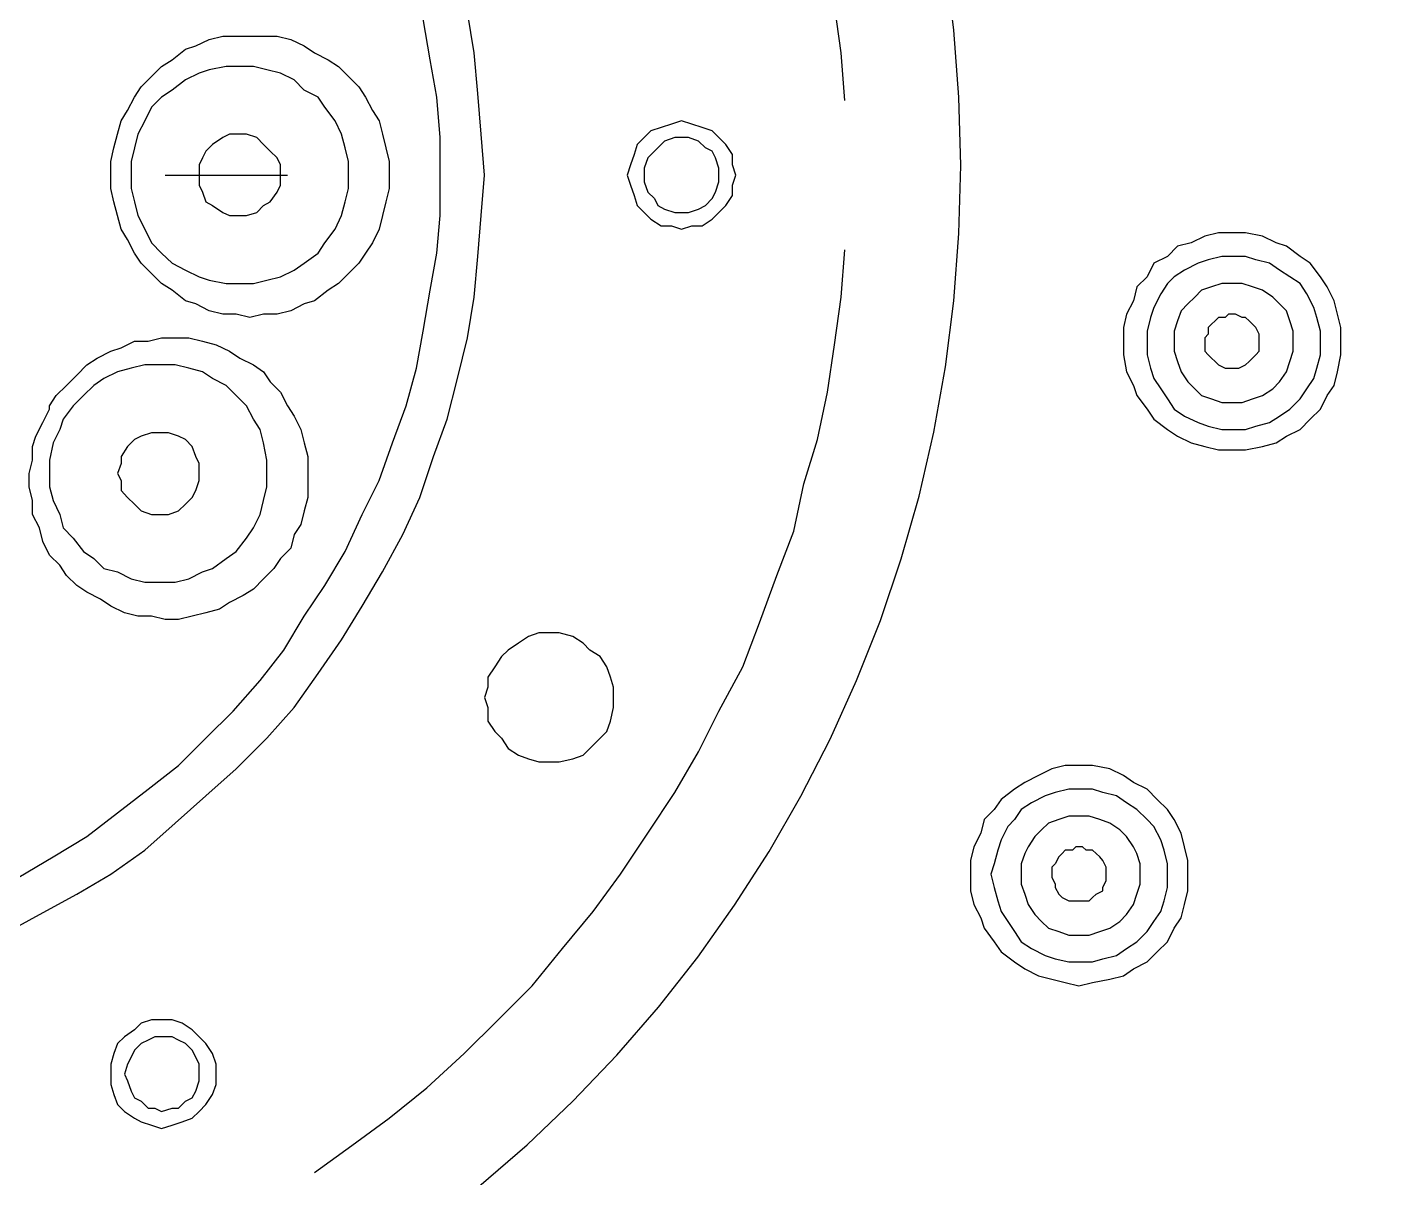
# Model space of a CAD drawing. Extents: x 468514 to 728049, y -74127 to 69080.
# Drawn here: x 555813.79 to 555835.39, y -68598.93 to -68580.81 of the extents above; entities that cross this region are included whole.
import ezdxf

# ---------------------------------------------------------------- set-up
doc = ezdxf.new("R2010")
doc.units = 0
doc.header["$LTSCALE"] = 500
doc.header["$MEASUREMENT"] = 0
doc.linetypes.add('HIDDEN2', pattern=[0.1875, 0.125, -0.0625])
for name, color, linetype in [('E 立面填充', 250, 'Continuous'), ('E 立面标注尺寸', 9, 'Continuous'), ('L-立面家具、洁具', 153, 'Continuous')]:
    doc.layers.add(name, color=color, linetype=linetype)
doc.styles.add('PDC DIM', font='PMingLiU-ExtB.ttf', dxfattribs={"width": 0.85})
doc.dimstyles.new('PDC-A2', dxfattribs={"dimscale": 0, "dimtxt": 2.5, "dimasz": 1, "dimexe": 1, "dimexo": 1, "dimgap": 0.7, "dimtad": 1, "dimdec": 0, "dimtxsty": 'PDC DIM', "dimblk": 'ARCHTICK', "dimcen": 1, "dimdle": 1, "dimclrd": 8, "dimclre": 8, "dimclrt": 9, "dimadec": 0, "dimazin": 0, "dimtfac": 1, "dimtdec": 0, "dimtix": 1, "dimtmove": 2, "dimatfit": 3, "dimldrblk": 'PDC A2 T R', "dimfxl": 10, "dimfxlon": 1, "dimarcsym": 0})

# ---------------------------------------------------------------- blocks, each defined once
blk = doc.blocks.new('A$C2F8A30B2')
at = {"linetype": 'HIDDEN2', "lineweight": -2, "ltscale": 20}
for p, q in [((66.719, 830.564), (66.824, 831.316)), ((72.498, 830.564), (72.605, 831.206)), ((73.193, 830.456), (73.303, 831.101)), ((75.385, 830.776), (75.175, 830.673)), ((75.6, 830.829), (75.385, 830.776)), ((75.815, 830.829), (75.6, 830.829)), ((76.03, 830.829), (75.815, 830.829)), ((76.245, 830.829), (76.03, 830.829)), ((76.46, 830.829), (76.245, 830.829)), ((76.675, 830.776), (76.46, 830.829)), ((76.885, 830.673), (76.675, 830.776)), ((66.664, 829.814), (66.719, 830.564)), ((72.443, 829.924), (72.498, 830.564)), ((75.013, 830.564), (74.8, 830.456)), ((75.175, 830.673), (75.013, 830.564)), ((77.047, 830.621), (76.885, 830.673)), ((77.258, 830.456), (77.047, 830.621)), ((73.088, 829.869), (73.193, 830.456)), ((74.636, 830.351), (74.478, 830.191)), ((74.8, 830.456), (74.636, 830.351)), ((75.762, 830.299), (75.977, 830.351)), ((75.977, 830.351), (76.19, 830.351)), ((76.19, 830.351), (76.405, 830.351)), ((76.405, 830.351), (76.675, 830.299)), ((77.422, 830.351), (77.258, 830.456)), ((77.582, 830.191), (77.422, 830.351)), ((74.478, 830.191), (74.315, 830.029)), ((75.175, 829.978), (75.333, 830.138)), ((75.333, 830.138), (75.548, 830.244)), ((75.548, 830.244), (75.762, 830.299)), ((76.675, 830.299), (76.832, 830.244)), ((76.832, 830.244), (77.047, 830.138)), ((77.047, 830.138), (77.258, 829.978)), ((77.742, 830.029), (77.582, 830.191)), ((72.391, 829.283), (72.443, 829.924)), ((74.315, 830.029), (74.21, 829.869)), ((74.958, 829.869), (75.175, 829.978)), ((77.258, 829.978), (77.422, 829.869)), ((77.847, 829.869), (77.742, 830.029)), ((73.033, 829.231), (73.088, 829.869)), ((74.21, 829.869), (74.101, 829.656)), ((74.69, 829.494), (74.85, 829.711)), ((74.85, 829.711), (74.958, 829.869)), ((77.422, 829.869), (77.582, 829.711)), ((77.582, 829.711), (77.687, 829.494)), ((77.957, 829.656), (77.847, 829.869)), ((69.073, 829.441), (69.233, 829.494)), ((69.233, 829.494), (69.391, 829.441)), ((73.998, 829.494), (73.941, 829.283)), ((74.101, 829.656), (73.998, 829.494)), ((74.587, 829.283), (74.69, 829.494)), ((77.687, 829.494), (77.797, 829.283)), ((78.06, 829.494), (77.957, 829.656)), ((78.117, 829.283), (78.06, 829.494)), ((68.538, 829.119), (68.644, 829.231)), ((68.644, 829.231), (68.751, 829.336)), ((68.751, 829.336), (68.911, 829.389)), ((68.911, 829.389), (69.073, 829.441)), ((68.966, 829.176), (69.126, 829.231)), ((69.126, 829.231), (69.233, 829.231)), ((69.233, 829.231), (69.341, 829.231)), ((69.341, 829.231), (69.501, 829.176)), ((69.391, 829.441), (69.556, 829.389)), ((69.556, 829.389), (69.716, 829.336)), ((69.716, 829.336), (69.821, 829.231)), ((69.821, 829.231), (69.931, 829.119)), ((72.338, 828.639), (72.391, 829.283)), ((73.033, 828.639), (73.033, 829.231)), ((73.941, 829.283), (73.888, 829.066)), ((74.53, 829.066), (74.587, 829.283)), ((75.815, 829.119), (75.923, 829.231)), ((75.923, 829.231), (76.083, 829.283)), ((76.083, 829.283), (76.19, 829.283)), ((76.19, 829.283), (76.35, 829.283)), ((76.35, 829.283), (76.46, 829.231)), ((76.46, 829.231), (76.618, 829.119)), ((77.797, 829.283), (77.847, 829.066)), ((78.172, 829.066), (78.117, 829.283)), ((68.429, 828.961), (68.538, 829.119)), ((68.698, 828.909), (68.751, 829.016)), ((68.751, 829.016), (68.858, 829.066)), ((68.858, 829.066), (68.966, 829.176)), ((69.501, 829.176), (69.606, 829.066)), ((69.606, 829.066), (69.661, 829.016)), ((69.661, 829.016), (69.766, 828.909)), ((69.931, 829.119), (69.981, 828.961)), ((73.888, 829.066), (73.838, 828.854)), ((74.478, 828.854), (74.53, 829.066)), ((75.6, 828.909), (75.71, 829.016)), ((75.71, 829.016), (75.815, 829.119)), ((76.618, 829.119), (76.725, 829.016)), ((76.725, 829.016), (76.78, 828.909)), ((77.847, 829.066), (77.902, 828.854)), ((78.222, 828.854), (78.172, 829.066)), ((68.376, 828.639), (68.429, 828.801)), ((68.429, 828.801), (68.429, 828.961)), ((68.644, 828.748), (68.698, 828.909)), ((69.766, 828.909), (69.821, 828.748)), ((69.981, 828.961), (70.036, 828.801)), ((70.036, 828.801), (70.091, 828.639)), ((73.838, 828.854), (73.838, 828.639)), ((74.478, 828.639), (74.478, 828.854)), ((75.548, 828.801), (75.6, 828.909)), ((75.548, 828.639), (75.548, 828.801)), ((76.78, 828.909), (76.832, 828.801)), ((76.832, 828.801), (76.832, 828.639)), ((77.902, 828.854), (77.902, 828.639)), ((78.222, 828.639), (78.222, 828.854)), ((68.429, 828.481), (68.376, 828.639)), ((68.376, 828.639), (68.376, 828.639)), ((68.644, 828.639), (68.644, 828.748)), ((68.644, 828.534), (68.644, 828.639)), ((68.644, 828.639), (68.644, 828.639)), ((69.821, 828.748), (69.821, 828.639)), ((69.821, 828.639), (69.821, 828.534)), ((70.091, 828.639), (70.036, 828.481)), ((72.391, 828.001), (72.338, 828.639)), ((72.338, 828.639), (72.338, 828.639)), ((73.033, 828.001), (73.033, 828.639)), ((73.033, 828.639), (73.033, 828.639)), ((73.838, 828.639), (73.838, 828.426)), ((74.478, 828.426), (74.478, 828.639)), ((74.478, 828.639), (74.478, 828.639)), ((77.367, 828.639), (75.44, 828.639)), ((75.548, 828.481), (75.548, 828.639)), ((75.548, 828.639), (75.548, 828.639)), ((76.832, 828.639), (76.832, 828.481)), ((77.902, 828.639), (77.902, 828.426)), ((78.222, 828.426), (78.222, 828.639)), ((68.429, 828.319), (68.429, 828.481)), ((68.698, 828.371), (68.644, 828.534)), ((68.751, 828.268), (68.698, 828.371)), ((69.766, 828.371), (69.661, 828.268)), ((69.821, 828.534), (69.766, 828.371)), ((70.036, 828.481), (69.981, 828.319)), ((73.838, 828.426), (73.888, 828.216)), ((74.53, 828.216), (74.478, 828.426)), ((75.6, 828.371), (75.548, 828.481)), ((75.71, 828.216), (75.6, 828.371)), ((76.78, 828.371), (76.725, 828.216)), ((76.832, 828.481), (76.78, 828.371)), ((77.902, 828.426), (77.847, 828.216)), ((78.172, 828.216), (78.222, 828.426)), ((68.538, 828.159), (68.429, 828.319)), ((68.644, 828.051), (68.538, 828.159)), ((68.858, 828.159), (68.751, 828.268)), ((68.966, 828.104), (68.858, 828.159)), ((69.606, 828.159), (69.501, 828.104)), ((69.661, 828.268), (69.606, 828.159)), ((69.931, 828.159), (69.821, 828.051)), ((69.981, 828.319), (69.931, 828.159)), ((73.888, 828.216), (73.941, 828.001)), ((74.587, 828.001), (74.53, 828.216)), ((75.815, 828.159), (75.71, 828.216)), ((75.923, 828.051), (75.815, 828.159)), ((76.618, 828.159), (76.46, 828.051)), ((76.725, 828.216), (76.618, 828.159)), ((77.847, 828.216), (77.797, 828.001)), ((78.117, 828.001), (78.172, 828.216)), ((68.751, 827.944), (68.644, 828.051)), ((68.911, 827.841), (68.751, 827.944)), ((69.126, 828.051), (68.966, 828.104)), ((69.233, 828.051), (69.126, 828.051)), ((69.341, 828.051), (69.233, 828.051)), ((69.501, 828.104), (69.341, 828.051)), ((69.716, 827.944), (69.556, 827.841)), ((69.821, 828.051), (69.716, 827.944)), ((72.443, 827.356), (72.391, 828.001)), ((73.088, 827.411), (73.033, 828.001)), ((73.941, 828.001), (73.998, 827.786)), ((74.69, 827.786), (74.587, 828.001)), ((76.083, 828.001), (75.923, 828.051)), ((76.19, 828.001), (76.083, 828.001)), ((76.35, 828.001), (76.19, 828.001)), ((76.46, 828.051), (76.35, 828.001)), ((77.797, 828.001), (77.687, 827.786)), ((78.06, 827.786), (78.117, 828.001)), ((60.082, 827.676), (60.35, 827.731)), ((60.35, 827.731), (60.567, 827.731)), ((60.567, 827.731), (60.777, 827.731)), ((60.777, 827.731), (60.992, 827.676)), ((69.073, 827.841), (68.911, 827.841)), ((69.233, 827.786), (69.073, 827.841)), ((69.391, 827.841), (69.233, 827.786)), ((69.556, 827.841), (69.391, 827.841)), ((73.998, 827.786), (74.101, 827.573)), ((74.85, 827.573), (74.69, 827.786)), ((77.687, 827.786), (77.582, 827.573)), ((77.957, 827.626), (78.06, 827.786)), ((59.49, 827.356), (59.705, 827.521)), ((59.705, 827.521), (59.867, 827.573)), ((59.867, 827.573), (60.082, 827.676)), ((60.992, 827.676), (61.205, 827.573)), ((61.205, 827.573), (61.42, 827.521)), ((61.42, 827.521), (61.58, 827.356)), ((74.101, 827.573), (74.21, 827.411)), ((74.958, 827.411), (74.85, 827.573)), ((77.582, 827.573), (77.422, 827.411)), ((77.847, 827.411), (77.957, 827.626)), ((59.332, 827.251), (59.49, 827.356)), ((59.975, 827.251), (60.19, 827.306)), ((60.19, 827.306), (60.35, 827.356)), ((60.35, 827.356), (60.567, 827.356)), ((60.567, 827.356), (60.722, 827.356)), ((60.722, 827.356), (60.937, 827.306)), ((60.937, 827.306), (61.099, 827.251)), ((61.58, 827.356), (61.794, 827.251)), ((66.719, 826.714), (66.664, 827.464)), ((72.498, 826.714), (72.443, 827.356)), ((73.193, 826.826), (73.088, 827.411)), ((74.21, 827.411), (74.315, 827.251)), ((75.175, 827.251), (74.958, 827.411)), ((77.422, 827.411), (77.258, 827.251)), ((77.742, 827.251), (77.847, 827.411)), ((59.172, 827.036), (59.332, 827.251)), ((59.652, 827.036), (59.817, 827.144)), ((59.817, 827.144), (59.975, 827.251)), ((61.099, 827.251), (61.312, 827.144)), ((61.312, 827.144), (61.474, 827.036)), ((61.794, 827.251), (61.9, 827.036)), ((74.315, 827.251), (74.478, 827.091)), ((74.478, 827.091), (74.636, 826.929)), ((75.333, 827.144), (75.175, 827.251)), ((75.548, 827.036), (75.333, 827.144)), ((77.047, 827.144), (76.832, 827.036)), ((77.258, 827.251), (77.047, 827.144)), ((77.422, 826.929), (77.582, 827.091)), ((77.582, 827.091), (77.742, 827.251)), ((58.957, 826.661), (59.067, 826.878)), ((59.067, 826.878), (59.172, 827.036)), ((59.387, 826.771), (59.49, 826.929)), ((59.49, 826.929), (59.652, 827.036)), ((60.082, 826.826), (60.24, 826.878)), ((60.24, 826.878), (60.402, 826.929)), ((60.402, 826.929), (60.567, 826.929)), ((60.567, 826.929), (60.722, 826.929)), ((60.722, 826.929), (60.885, 826.878)), ((60.885, 826.878), (61.045, 826.826)), ((61.474, 827.036), (61.58, 826.929)), ((61.58, 826.929), (61.687, 826.771)), ((61.9, 827.036), (62.062, 826.878)), ((62.062, 826.878), (62.115, 826.661)), ((74.636, 826.929), (74.8, 826.826)), ((75.762, 826.984), (75.548, 827.036)), ((75.977, 826.929), (75.762, 826.984)), ((76.19, 826.929), (75.977, 826.929)), ((76.405, 826.929), (76.19, 826.929)), ((76.675, 826.984), (76.405, 826.929)), ((76.832, 827.036), (76.675, 826.984)), ((77.258, 826.826), (77.422, 826.929)), ((58.903, 826.451), (58.957, 826.661)), ((59.275, 826.556), (59.387, 826.771)), ((59.817, 826.609), (59.92, 826.714)), ((59.92, 826.714), (60.082, 826.826)), ((61.045, 826.826), (61.15, 826.714)), ((61.15, 826.714), (61.259, 826.609)), ((61.687, 826.771), (61.794, 826.556)), ((62.115, 826.661), (62.224, 826.451)), ((66.824, 825.966), (66.719, 826.714)), ((72.605, 826.076), (72.498, 826.714)), ((73.303, 826.183), (73.193, 826.826)), ((74.8, 826.826), (75.013, 826.661)), ((75.013, 826.661), (75.175, 826.609)), ((76.885, 826.609), (77.047, 826.661)), ((77.047, 826.661), (77.258, 826.826)), ((58.852, 826.236), (58.903, 826.451)), ((59.227, 826.394), (59.275, 826.556)), ((59.652, 826.341), (59.705, 826.503)), ((59.705, 826.503), (59.817, 826.609)), ((60.402, 826.394), (60.51, 826.451)), ((60.51, 826.451), (60.617, 826.451)), ((60.617, 826.451), (60.67, 826.394)), ((61.259, 826.609), (61.365, 826.503)), ((61.365, 826.503), (61.42, 826.341)), ((61.794, 826.556), (61.847, 826.394)), ((62.224, 826.451), (62.275, 826.236)), ((75.175, 826.609), (75.385, 826.503)), ((75.385, 826.503), (75.6, 826.451)), ((75.6, 826.451), (75.815, 826.451)), ((75.815, 826.451), (76.03, 826.394)), ((76.03, 826.394), (76.245, 826.451)), ((76.245, 826.451), (76.46, 826.451)), ((76.46, 826.451), (76.675, 826.503)), ((76.675, 826.503), (76.885, 826.609)), ((58.852, 826.021), (58.852, 826.236)), ((59.172, 826.183), (59.227, 826.394)), ((59.602, 826.183), (59.652, 826.341)), ((60.135, 826.131), (60.19, 826.236)), ((60.19, 826.236), (60.24, 826.291)), ((60.24, 826.291), (60.295, 826.341)), ((60.295, 826.341), (60.35, 826.394)), ((60.35, 826.394), (60.402, 826.394)), ((60.67, 826.394), (60.777, 826.394)), ((60.777, 826.394), (60.83, 826.341)), ((60.83, 826.341), (60.885, 826.291)), ((60.885, 826.291), (60.937, 826.236)), ((60.937, 826.236), (60.937, 826.131)), ((61.42, 826.341), (61.474, 826.183)), ((61.847, 826.394), (61.9, 826.183)), ((62.275, 826.236), (62.275, 826.021)), ((58.852, 825.808), (58.852, 826.021)), ((58.852, 826.021), (58.852, 826.021)), ((59.172, 826.021), (59.172, 826.183)), ((59.172, 825.808), (59.172, 826.021)), ((59.172, 826.021), (59.172, 826.021)), ((59.602, 826.021), (59.602, 826.183)), ((59.602, 825.863), (59.602, 826.021)), ((59.602, 826.021), (59.602, 826.021)), ((60.135, 826.021), (60.135, 826.131)), ((60.135, 825.966), (60.135, 826.021)), ((60.937, 826.131), (60.992, 826.076)), ((60.992, 826.076), (60.992, 825.966)), ((61.474, 826.183), (61.474, 826.021)), ((61.474, 826.021), (61.474, 825.863)), ((61.9, 826.183), (61.9, 826.021)), ((61.9, 826.021), (61.9, 825.808)), ((62.275, 826.021), (62.275, 825.808)), ((72.763, 825.434), (72.605, 826.076)), ((73.408, 825.596), (73.303, 826.183)), ((76.78, 826.021), (76.565, 825.966)), ((76.995, 826.076), (76.78, 826.021)), ((77.207, 826.076), (76.995, 826.076)), ((77.422, 826.076), (77.207, 826.076)), ((77.635, 826.021), (77.422, 826.076)), ((77.847, 826.021), (77.635, 826.021)), ((78.06, 825.916), (77.847, 826.021)), ((58.903, 825.539), (58.852, 825.808)), ((59.227, 825.596), (59.172, 825.808)), ((59.652, 825.701), (59.602, 825.863)), ((60.135, 825.863), (60.135, 825.966)), ((60.19, 825.808), (60.135, 825.863)), ((60.24, 825.754), (60.19, 825.808)), ((60.937, 825.808), (60.885, 825.754)), ((60.992, 825.863), (60.937, 825.808)), ((60.992, 825.966), (60.992, 825.863)), ((61.474, 825.863), (61.42, 825.701)), ((61.9, 825.808), (61.847, 825.596)), ((62.275, 825.808), (62.224, 825.539)), ((66.934, 825.219), (66.824, 825.966)), ((76.35, 825.863), (76.19, 825.754)), ((76.565, 825.966), (76.35, 825.863)), ((78.222, 825.863), (78.06, 825.916)), ((78.437, 825.754), (78.222, 825.863)), ((59.275, 825.434), (59.227, 825.596)), ((59.705, 825.539), (59.652, 825.701)), ((60.295, 825.701), (60.24, 825.754)), ((60.35, 825.648), (60.295, 825.701)), ((60.455, 825.596), (60.35, 825.648)), ((60.51, 825.596), (60.455, 825.596)), ((60.617, 825.596), (60.51, 825.596)), ((60.67, 825.596), (60.617, 825.596)), ((60.777, 825.648), (60.67, 825.596)), ((60.83, 825.701), (60.777, 825.648)), ((60.885, 825.754), (60.83, 825.701)), ((61.42, 825.701), (61.365, 825.539)), ((61.847, 825.596), (61.794, 825.434)), ((73.568, 825.004), (73.408, 825.596)), ((75.977, 825.648), (75.815, 825.539)), ((76.19, 825.754), (75.977, 825.648)), ((76.78, 825.539), (76.995, 825.596)), ((76.995, 825.596), (77.207, 825.648)), ((77.207, 825.648), (77.473, 825.648)), ((77.473, 825.648), (77.687, 825.648)), ((77.687, 825.648), (77.902, 825.596)), ((77.902, 825.596), (78.117, 825.539)), ((78.597, 825.648), (78.437, 825.754)), ((78.757, 825.488), (78.597, 825.648)), ((58.957, 825.326), (58.903, 825.539)), ((59.387, 825.273), (59.275, 825.434)), ((59.817, 825.381), (59.705, 825.539)), ((59.92, 825.273), (59.817, 825.381)), ((61.259, 825.381), (61.15, 825.273)), ((61.365, 825.539), (61.259, 825.381)), ((61.794, 825.434), (61.687, 825.273)), ((62.224, 825.539), (62.115, 825.326)), ((72.925, 824.793), (72.763, 825.434)), ((75.71, 825.381), (75.548, 825.219)), ((75.815, 825.539), (75.71, 825.381)), ((76.405, 825.326), (76.618, 825.434)), ((76.618, 825.434), (76.78, 825.539)), ((78.117, 825.539), (78.332, 825.434)), ((78.332, 825.434), (78.49, 825.326)), ((78.92, 825.326), (78.757, 825.488)), ((59.067, 825.168), (58.957, 825.326)), ((59.172, 824.951), (59.067, 825.168)), ((59.49, 825.116), (59.387, 825.273)), ((60.082, 825.168), (59.92, 825.273)), ((60.24, 825.116), (60.082, 825.168)), ((61.045, 825.168), (60.885, 825.116)), ((61.15, 825.273), (61.045, 825.168)), ((61.687, 825.273), (61.58, 825.116)), ((62.062, 825.168), (61.9, 824.951)), ((62.115, 825.326), (62.062, 825.168)), ((67.094, 824.473), (66.934, 825.219)), ((75.548, 825.219), (75.44, 825.004)), ((76.083, 825.004), (76.245, 825.168)), ((76.245, 825.168), (76.405, 825.326)), ((78.49, 825.326), (78.652, 825.168)), ((78.652, 825.168), (78.812, 825.004)), ((79.082, 825.168), (78.92, 825.326)), ((79.187, 825.004), (79.082, 825.168)), ((59.332, 824.793), (59.172, 824.951)), ((59.652, 824.951), (59.49, 825.116)), ((59.817, 824.844), (59.652, 824.951)), ((60.402, 825.059), (60.24, 825.116)), ((60.567, 825.059), (60.402, 825.059)), ((60.722, 825.059), (60.567, 825.059)), ((60.885, 825.116), (60.722, 825.059)), ((61.474, 824.951), (61.312, 824.844)), ((61.58, 825.116), (61.474, 824.951)), ((61.9, 824.951), (61.794, 824.793)), ((73.783, 824.421), (73.568, 825.004)), ((75.44, 825.004), (75.333, 824.844)), ((75.977, 824.793), (76.083, 825.004)), ((78.812, 825.004), (78.972, 824.793)), ((79.187, 824.951), (79.187, 825.004)), ((79.187, 824.951), (79.187, 824.951)), ((79.292, 824.741), (79.187, 824.951)), ((59.49, 824.631), (59.332, 824.793)), ((59.975, 824.741), (59.817, 824.844)), ((60.19, 824.686), (59.975, 824.741)), ((61.099, 824.741), (60.937, 824.686)), ((61.312, 824.844), (61.099, 824.741)), ((61.794, 824.793), (61.58, 824.631)), ((73.138, 824.206), (72.925, 824.793)), ((75.333, 824.844), (75.228, 824.631)), ((75.868, 824.631), (75.977, 824.793)), ((78.972, 824.793), (79.025, 824.631)), ((79.402, 824.526), (79.292, 824.741)), ((59.705, 824.526), (59.49, 824.631)), ((59.867, 824.421), (59.705, 824.526)), ((60.35, 824.631), (60.19, 824.686)), ((60.567, 824.631), (60.35, 824.631)), ((60.722, 824.631), (60.567, 824.631)), ((60.937, 824.686), (60.722, 824.631)), ((61.42, 824.526), (61.205, 824.421)), ((61.58, 824.631), (61.42, 824.526)), ((75.228, 824.631), (75.175, 824.421)), ((75.815, 824.421), (75.868, 824.631)), ((77.047, 824.473), (77.155, 824.526)), ((77.155, 824.526), (77.313, 824.578)), ((77.313, 824.578), (77.473, 824.578)), ((77.473, 824.578), (77.582, 824.578)), ((77.582, 824.578), (77.742, 824.526)), ((77.742, 824.526), (77.847, 824.473)), ((79.025, 824.631), (79.132, 824.421)), ((79.455, 824.366), (79.402, 824.526)), ((60.082, 824.366), (59.867, 824.421)), ((60.35, 824.311), (60.082, 824.366)), ((60.567, 824.311), (60.35, 824.311)), ((60.777, 824.311), (60.567, 824.311)), ((60.992, 824.366), (60.777, 824.311)), ((61.205, 824.421), (60.992, 824.366)), ((67.308, 823.778), (67.094, 824.473)), ((73.998, 823.829), (73.783, 824.421)), ((75.175, 824.421), (75.118, 824.206)), ((75.762, 824.151), (75.815, 824.421)), ((76.885, 824.206), (76.94, 824.366)), ((76.94, 824.366), (77.047, 824.473)), ((77.847, 824.473), (77.957, 824.366)), ((77.957, 824.366), (78.06, 824.206)), ((79.132, 824.421), (79.187, 824.151)), ((79.455, 824.151), (79.455, 824.366)), ((73.353, 823.561), (73.138, 824.206)), ((75.118, 824.206), (75.118, 823.991)), ((75.762, 823.938), (75.762, 824.151)), ((76.832, 824.098), (76.885, 824.206)), ((76.832, 823.938), (76.832, 824.098)), ((78.06, 824.206), (78.06, 824.098)), ((78.06, 824.098), (78.117, 823.938)), ((79.187, 824.151), (79.187, 823.938)), ((79.507, 823.938), (79.455, 824.151)), ((74.263, 823.294), (73.998, 823.829)), ((75.118, 823.991), (75.118, 823.778)), ((75.762, 823.726), (75.762, 823.938)), ((75.762, 823.938), (75.762, 823.938)), ((76.832, 823.829), (76.832, 823.938)), ((76.832, 823.938), (76.832, 823.938)), ((76.885, 823.671), (76.832, 823.829)), ((78.117, 823.938), (78.06, 823.829)), ((78.06, 823.829), (78.06, 823.671)), ((79.187, 823.938), (79.187, 823.726)), ((79.507, 823.726), (79.507, 823.938)), ((67.466, 823.031), (67.308, 823.778)), ((75.118, 823.778), (75.118, 823.561)), ((75.815, 823.511), (75.762, 823.726)), ((76.94, 823.561), (76.885, 823.671)), ((78.06, 823.671), (77.957, 823.561)), ((79.187, 823.726), (79.132, 823.511)), ((79.455, 823.511), (79.507, 823.726)), ((73.623, 822.976), (73.353, 823.561)), ((75.118, 823.561), (75.175, 823.351)), ((75.868, 823.294), (75.815, 823.511)), ((77.047, 823.458), (76.94, 823.561)), ((77.155, 823.351), (77.047, 823.458)), ((77.847, 823.458), (77.742, 823.351)), ((77.957, 823.561), (77.847, 823.458)), ((79.132, 823.511), (79.025, 823.294)), ((79.455, 823.294), (79.455, 823.511)), ((74.53, 822.708), (74.263, 823.294)), ((75.175, 823.351), (75.228, 823.136)), ((75.977, 823.083), (75.868, 823.294)), ((77.313, 823.294), (77.155, 823.351)), ((77.473, 823.294), (77.313, 823.294)), ((77.582, 823.294), (77.473, 823.294)), ((77.742, 823.351), (77.582, 823.294)), ((79.025, 823.294), (78.972, 823.083)), ((79.347, 823.083), (79.455, 823.294)), ((67.734, 822.333), (67.466, 823.031)), ((73.941, 822.388), (73.623, 822.976)), ((75.228, 823.136), (75.333, 822.976)), ((75.333, 822.976), (75.385, 822.763)), ((76.083, 822.919), (75.977, 823.083)), ((78.972, 823.083), (78.812, 822.919)), ((79.292, 822.868), (79.347, 823.083)), ((75.385, 822.763), (75.548, 822.601)), ((76.245, 822.708), (76.083, 822.919)), ((78.812, 822.919), (78.652, 822.708)), ((79.187, 822.653), (79.292, 822.868)), ((74.85, 822.176), (74.53, 822.708)), ((75.548, 822.601), (75.653, 822.441)), ((76.405, 822.601), (76.245, 822.708)), ((76.618, 822.441), (76.405, 822.601)), ((78.49, 822.601), (78.332, 822.441)), ((78.652, 822.708), (78.49, 822.601)), ((79.025, 822.496), (79.187, 822.653)), ((68.003, 821.586), (67.734, 822.333)), ((74.263, 821.851), (73.941, 822.388)), ((75.653, 822.441), (75.815, 822.281)), ((76.78, 822.388), (76.618, 822.441)), ((76.995, 822.281), (76.78, 822.388)), ((78.117, 822.388), (77.902, 822.281)), ((78.332, 822.441), (78.117, 822.388)), ((78.757, 822.176), (78.92, 822.333)), ((78.92, 822.333), (79.025, 822.496)), ((75.175, 821.693), (74.85, 822.176)), ((75.815, 822.281), (75.977, 822.119)), ((75.977, 822.119), (76.135, 822.015)), ((77.207, 822.226), (76.995, 822.281)), ((77.473, 822.226), (77.207, 822.226)), ((77.687, 822.226), (77.473, 822.226)), ((77.902, 822.281), (77.687, 822.226)), ((78.597, 822.068), (78.757, 822.176)), ((76.135, 822.015), (76.35, 821.904)), ((76.35, 821.904), (76.51, 821.801)), ((78.222, 821.851), (78.385, 821.958)), ((78.385, 821.958), (78.597, 822.068)), ((74.587, 821.32), (74.263, 821.851)), ((75.495, 821.156), (75.175, 821.693)), ((76.51, 821.801), (76.725, 821.746)), ((76.725, 821.746), (76.94, 821.693)), ((76.94, 821.693), (77.155, 821.641)), ((77.367, 821.641), (77.582, 821.693)), ((77.582, 821.693), (77.797, 821.693)), ((77.797, 821.693), (78.008, 821.746)), ((78.008, 821.746), (78.222, 821.851)), ((68.269, 820.891), (68.003, 821.586)), ((77.155, 821.641), (77.367, 821.641)), ((70.68, 821.156), (70.783, 821.266)), ((70.783, 821.266), (70.946, 821.373)), ((70.946, 821.373), (71.158, 821.426)), ((71.158, 821.426), (71.318, 821.426)), ((71.318, 821.426), (71.481, 821.426)), ((71.481, 821.426), (71.641, 821.373)), ((71.641, 821.373), (71.801, 821.266)), ((71.801, 821.266), (71.963, 821.156)), ((74.958, 820.786), (74.587, 821.32)), ((70.411, 820.891), (70.516, 821.055)), ((70.516, 821.055), (70.68, 821.156)), ((71.963, 821.156), (72.068, 821.055)), ((72.068, 821.055), (72.176, 820.891)), ((75.868, 820.678), (75.495, 821.156)), ((68.644, 820.196), (68.269, 820.891)), ((70.354, 820.729), (70.411, 820.891)), ((72.176, 820.891), (72.283, 820.729)), ((70.303, 820.571), (70.354, 820.729)), ((72.283, 820.729), (72.283, 820.571)), ((75.333, 820.251), (74.958, 820.786)), ((76.297, 820.196), (75.868, 820.678)), ((70.303, 820.408), (70.303, 820.571)), ((70.303, 820.251), (70.303, 820.408)), ((70.303, 820.408), (70.303, 820.408)), ((72.283, 820.571), (72.338, 820.408)), ((72.338, 820.408), (72.283, 820.251)), ((68.966, 819.553), (68.644, 820.196)), ((70.354, 820.036), (70.303, 820.251)), ((72.283, 820.251), (72.283, 820.036)), ((75.762, 819.768), (75.333, 820.251)), ((76.725, 819.768), (76.297, 820.196)), ((70.411, 819.876), (70.354, 820.036)), ((72.283, 820.036), (72.176, 819.876)), ((70.516, 819.768), (70.411, 819.876)), ((70.68, 819.608), (70.516, 819.768)), ((72.068, 819.768), (71.963, 819.608)), ((72.176, 819.876), (72.068, 819.768)), ((76.245, 819.288), (75.762, 819.768)), ((77.155, 819.341), (76.725, 819.768)), ((69.341, 818.915), (68.966, 819.553)), ((70.783, 819.501), (70.68, 819.608)), ((71.963, 819.608), (71.801, 819.501)), ((62.489, 819.288), (62.759, 819.341)), ((62.759, 819.341), (62.974, 819.341)), ((62.974, 819.341), (63.189, 819.341)), ((63.189, 819.341), (63.399, 819.288)), ((70.946, 819.446), (70.783, 819.501)), ((71.158, 819.396), (70.946, 819.446)), ((71.318, 819.396), (71.158, 819.396)), ((71.481, 819.396), (71.318, 819.396)), ((71.641, 819.446), (71.481, 819.396)), ((71.801, 819.501), (71.641, 819.446)), ((77.635, 818.968), (77.155, 819.341)), ((62.115, 819.073), (62.275, 819.181)), ((62.275, 819.181), (62.489, 819.288)), ((63.399, 819.288), (63.612, 819.181)), ((63.612, 819.181), (63.827, 819.073)), ((76.725, 818.861), (76.245, 819.288)), ((61.742, 818.804), (61.9, 818.968)), ((61.9, 818.968), (62.115, 819.073)), ((62.224, 818.751), (62.382, 818.861)), ((62.382, 818.861), (62.597, 818.915)), ((62.597, 818.915), (62.759, 818.968)), ((62.759, 818.968), (62.974, 818.968)), ((62.974, 818.968), (63.132, 818.968)), ((63.132, 818.968), (63.347, 818.915)), ((63.347, 818.915), (63.507, 818.861)), ((63.507, 818.861), (63.724, 818.751)), ((63.827, 819.073), (63.987, 818.968)), ((63.987, 818.968), (64.202, 818.804)), ((69.766, 818.273), (69.341, 818.915)), ((77.207, 818.431), (76.725, 818.861)), ((78.117, 818.593), (77.635, 818.968)), ((61.474, 818.486), (61.58, 818.648)), ((61.58, 818.648), (61.742, 818.804)), ((61.9, 818.486), (62.062, 818.648)), ((62.062, 818.648), (62.224, 818.751)), ((63.724, 818.751), (63.882, 818.648)), ((63.882, 818.648), (63.987, 818.486)), ((64.202, 818.804), (64.311, 818.648)), ((64.311, 818.648), (64.469, 818.486)), ((61.365, 818.273), (61.474, 818.486)), ((61.794, 818.38), (61.9, 818.486)), ((62.329, 818.326), (62.489, 818.431)), ((62.489, 818.431), (62.647, 818.486)), ((62.647, 818.486), (62.812, 818.54)), ((62.812, 818.54), (62.974, 818.54)), ((62.974, 818.54), (63.132, 818.54)), ((63.132, 818.54), (63.292, 818.486)), ((63.292, 818.486), (63.452, 818.431)), ((63.452, 818.431), (63.562, 818.326)), ((63.987, 818.486), (64.094, 818.38)), ((64.469, 818.486), (64.522, 818.273)), ((77.687, 818.006), (77.207, 818.431)), ((78.597, 818.218), (78.117, 818.593)), ((61.312, 818.058), (61.365, 818.273)), ((61.687, 818.166), (61.794, 818.38)), ((62.115, 818.058), (62.224, 818.218)), ((62.224, 818.218), (62.329, 818.326)), ((63.562, 818.326), (63.667, 818.218)), ((63.667, 818.218), (63.772, 818.058)), ((64.094, 818.38), (64.202, 818.166)), ((64.522, 818.273), (64.631, 818.058)), ((70.196, 817.628), (69.766, 818.273)), ((79.132, 817.898), (78.597, 818.218)), ((61.259, 817.843), (61.312, 818.058)), ((61.58, 817.791), (61.634, 818.006)), ((61.634, 818.006), (61.687, 818.166)), ((62.062, 817.955), (62.115, 818.058)), ((62.704, 817.955), (62.759, 818.006)), ((62.759, 818.006), (62.862, 818.006)), ((62.862, 818.006), (62.919, 818.058)), ((62.919, 818.058), (63.024, 818.058)), ((63.024, 818.058), (63.077, 818.006)), ((63.077, 818.006), (63.189, 818.006)), ((63.189, 818.006), (63.237, 817.955)), ((63.772, 818.058), (63.827, 817.955)), ((64.202, 818.166), (64.254, 818.006)), ((64.254, 818.006), (64.311, 817.791)), ((64.631, 818.058), (64.684, 817.843)), ((78.222, 817.628), (77.687, 818.006)), ((61.259, 817.628), (61.259, 817.843)), ((61.58, 817.628), (61.58, 817.791)), ((62.009, 817.791), (62.062, 817.955)), ((62.009, 817.628), (62.009, 817.791)), ((62.544, 817.736), (62.597, 817.843)), ((62.597, 817.843), (62.647, 817.898)), ((62.647, 817.898), (62.704, 817.955)), ((63.237, 817.955), (63.292, 817.898)), ((63.292, 817.898), (63.347, 817.791)), ((63.347, 817.791), (63.399, 817.736)), ((63.827, 817.955), (63.882, 817.791)), ((63.882, 817.791), (63.882, 817.628)), ((64.311, 817.791), (64.364, 817.628)), ((64.684, 817.843), (64.684, 817.628)), ((79.669, 817.578), (79.132, 817.898)), ((61.259, 817.363), (61.259, 817.628)), ((61.259, 817.628), (61.259, 817.628)), ((61.58, 817.416), (61.58, 817.628)), ((61.58, 817.628), (61.58, 817.628)), ((62.009, 817.471), (62.009, 817.628)), ((62.009, 817.628), (62.009, 817.628)), ((62.544, 817.685), (62.544, 817.736)), ((62.544, 817.578), (62.544, 817.685)), ((62.544, 817.525), (62.544, 817.578)), ((63.399, 817.578), (63.347, 817.471)), ((63.399, 817.736), (63.399, 817.628)), ((63.399, 817.628), (63.399, 817.578)), ((63.882, 817.628), (63.882, 817.471)), ((64.364, 817.628), (64.311, 817.416)), ((64.684, 817.628), (64.684, 817.363)), ((70.626, 817.041), (70.196, 817.628)), ((78.757, 817.311), (78.222, 817.628)), ((61.312, 817.148), (61.259, 817.363)), ((61.634, 817.205), (61.58, 817.416)), ((62.062, 817.311), (62.009, 817.471)), ((62.597, 817.416), (62.544, 817.525)), ((62.597, 817.363), (62.597, 817.416)), ((62.704, 817.311), (62.597, 817.363)), ((63.347, 817.416), (63.292, 817.311)), ((63.347, 817.471), (63.347, 817.416)), ((63.882, 817.471), (63.827, 817.311)), ((64.311, 817.416), (64.254, 817.205)), ((64.684, 817.363), (64.631, 817.148)), ((61.365, 816.938), (61.312, 817.148)), ((61.687, 817.041), (61.634, 817.205)), ((62.115, 817.148), (62.062, 817.311)), ((62.224, 816.99), (62.115, 817.148)), ((62.759, 817.258), (62.704, 817.311)), ((62.812, 817.205), (62.759, 817.258)), ((62.919, 817.205), (62.812, 817.205)), ((62.974, 817.205), (62.919, 817.205)), ((63.077, 817.205), (62.974, 817.205)), ((63.132, 817.205), (63.077, 817.205)), ((63.237, 817.258), (63.132, 817.205)), ((63.292, 817.311), (63.237, 817.258)), ((63.772, 817.148), (63.667, 816.99)), ((63.827, 817.311), (63.772, 817.148)), ((64.254, 817.205), (64.202, 817.041)), ((64.631, 817.148), (64.522, 816.938)), ((79.347, 816.99), (78.757, 817.311)), ((61.474, 816.776), (61.365, 816.938)), ((61.794, 816.883), (61.687, 817.041)), ((62.329, 816.883), (62.224, 816.99)), ((63.667, 816.99), (63.562, 816.883)), ((64.202, 817.041), (64.094, 816.883)), ((64.522, 816.938), (64.469, 816.776)), ((71.106, 816.455), (70.626, 817.041)), ((79.937, 816.668), (79.347, 816.99)), ((61.58, 816.563), (61.474, 816.776)), ((61.9, 816.723), (61.794, 816.883)), ((62.062, 816.563), (61.9, 816.723)), ((62.489, 816.776), (62.329, 816.883)), ((62.647, 816.723), (62.489, 816.776)), ((62.812, 816.668), (62.647, 816.723)), ((63.292, 816.723), (63.132, 816.668)), ((63.452, 816.776), (63.292, 816.723)), ((63.562, 816.883), (63.452, 816.776)), ((63.987, 816.723), (63.882, 816.563)), ((64.094, 816.883), (63.987, 816.723)), ((64.469, 816.776), (64.311, 816.563)), ((61.742, 816.401), (61.58, 816.563)), ((62.224, 816.455), (62.062, 816.563)), ((62.974, 816.668), (62.812, 816.668)), ((63.132, 816.668), (62.974, 816.668)), ((63.882, 816.563), (63.724, 816.455)), ((64.311, 816.563), (64.202, 816.401)), ((61.9, 816.245), (61.742, 816.401)), ((62.382, 816.346), (62.224, 816.455)), ((62.597, 816.293), (62.382, 816.346)), ((62.759, 816.245), (62.597, 816.293)), ((63.347, 816.293), (63.132, 816.245)), ((63.507, 816.346), (63.347, 816.293)), ((63.724, 816.455), (63.507, 816.346)), ((64.202, 816.401), (63.987, 816.245)), ((71.588, 815.868), (71.106, 816.455)), ((62.115, 816.133), (61.9, 816.245)), ((62.275, 816.026), (62.115, 816.133)), ((62.974, 816.245), (62.759, 816.245)), ((63.132, 816.245), (62.974, 816.245)), ((63.827, 816.133), (63.612, 816.026)), ((63.987, 816.245), (63.827, 816.133)), ((62.489, 815.973), (62.275, 816.026)), ((62.759, 815.918), (62.489, 815.973)), ((62.974, 815.868), (62.759, 815.918)), ((63.189, 815.918), (62.974, 815.868)), ((63.399, 815.973), (63.189, 815.918)), ((63.612, 816.026), (63.399, 815.973)), ((72.123, 815.331), (71.588, 815.868)), ((72.658, 814.8), (72.123, 815.331)), ((76.94, 815.173), (77.098, 815.28)), ((77.098, 815.28), (77.258, 815.331)), ((77.258, 815.331), (77.422, 815.331)), ((77.422, 815.331), (77.582, 815.331)), ((77.582, 815.331), (77.742, 815.28)), ((77.742, 815.28), (77.847, 815.173)), ((76.725, 814.958), (76.832, 815.065)), ((76.832, 815.065), (76.94, 815.173)), ((77.047, 814.958), (77.155, 815.013)), ((77.155, 815.013), (77.258, 815.065)), ((77.258, 815.065), (77.422, 815.065)), ((77.422, 815.065), (77.527, 815.065)), ((77.527, 815.065), (77.635, 815.013)), ((77.635, 815.013), (77.742, 814.958)), ((77.847, 815.173), (78.008, 815.065)), ((78.008, 815.065), (78.117, 814.958)), ((73.246, 814.263), (72.658, 814.8)), ((76.565, 814.636), (76.618, 814.8)), ((76.618, 814.8), (76.725, 814.958)), ((76.885, 814.743), (76.94, 814.855)), ((76.94, 814.855), (77.047, 814.958)), ((77.742, 814.958), (77.847, 814.855)), ((77.847, 814.855), (77.902, 814.743)), ((78.117, 814.958), (78.172, 814.8)), ((78.172, 814.8), (78.222, 814.636)), ((76.565, 814.478), (76.565, 814.636)), ((76.832, 814.636), (76.885, 814.743)), ((76.832, 814.478), (76.832, 814.636)), ((77.902, 814.743), (77.957, 814.636)), ((77.957, 814.636), (78.008, 814.478)), ((78.222, 814.636), (78.222, 814.478)), ((76.565, 814.316), (76.565, 814.478)), ((76.565, 814.478), (76.565, 814.478)), ((76.832, 814.37), (76.832, 814.478)), ((76.832, 814.478), (76.832, 814.478)), ((76.885, 814.21), (76.832, 814.37)), ((77.957, 814.37), (77.902, 814.21)), ((78.008, 814.478), (77.957, 814.37)), ((78.222, 814.478), (78.222, 814.316)), ((73.838, 813.783), (73.246, 814.263)), ((76.618, 814.158), (76.565, 814.316)), ((76.725, 813.996), (76.618, 814.158)), ((76.94, 814.105), (76.885, 814.21)), ((77.902, 814.21), (77.847, 814.105)), ((78.172, 814.158), (78.117, 813.996)), ((78.222, 814.316), (78.172, 814.158)), ((76.832, 813.89), (76.725, 813.996)), ((77.047, 814.05), (76.94, 814.105)), ((77.155, 813.941), (77.047, 814.05)), ((77.258, 813.941), (77.155, 813.941)), ((77.422, 813.89), (77.258, 813.941)), ((77.527, 813.941), (77.422, 813.89)), ((77.635, 813.941), (77.527, 813.941)), ((77.742, 814.05), (77.635, 813.941)), ((77.847, 814.105), (77.742, 814.05)), ((78.117, 813.996), (78.008, 813.89)), ((74.425, 813.355), (73.838, 813.783)), ((76.94, 813.783), (76.832, 813.89)), ((77.098, 813.728), (76.94, 813.783)), ((77.258, 813.675), (77.098, 813.728)), ((77.742, 813.728), (77.582, 813.675)), ((77.847, 813.783), (77.742, 813.728)), ((78.008, 813.89), (77.847, 813.783)), ((77.422, 813.623), (77.258, 813.675)), ((77.582, 813.675), (77.422, 813.623)), ((75.013, 812.926), (74.425, 813.355))]:
    blk.add_line(p, q, dxfattribs=at)
for centre, radius in [((85.397, 828.869), 43.552), ((85.568, 828.871), 41.475), ((85.684, 828.792), 20.847)]:
    blk.add_circle(centre, radius, dxfattribs=at)
blk = doc.blocks.new('_ArchTick')
at = {"color": 0, "linetype": 'ByBlock', "const_width": 0.4}
blk.add_lwpolyline([(-0.5, -0.5), (0.5, 0.5)], dxfattribs=at)
blk = doc.blocks.new('PDC A2 T R')
at = {"color": 0, "linetype": 'ByBlock'}
blk.add_line((0, 0), (-2, 0), dxfattribs=at)
for points in [[(-2.14662, 0.88617), (-1.4913, 1.34503), (-0.6, 0), (0, 0)], [(-2.14662, -0.88617), (-1.4913, -1.34503), (-0.6, 0), (0, 0)]]:
    blk.add_solid(points, dxfattribs=at)

msp = doc.modelspace()

# ---------------------------------------------------------------- hatches: boundary and pattern name
at = {"layer": 'E 立面填充'}
h = msp.add_hatch(dxfattribs=at)
h.set_pattern_fill('_USER', color=256, scale=300, pattern_type=0)
h.set_pattern_definition([(0, (558293.3, -70526.5), (0, 300), [])])
h.paths.add_polyline_path([(558293.302, -68126.5), (557723.302, -68126.5), (557723.302, -70526.5), (558293.302, -70526.5)])
h.paths.add_polyline_path([(557723.302, -69976.5), (557073.302, -69976.5), (557073.302, -70196.5), (557723.302, -70196.5)], flags=17)
h.paths.add_polyline_path([(557723.302, -70226.5), (557073.302, -70226.5), (557073.302, -70526.5), (557723.302, -70526.5)], flags=17)
h.paths.add_polyline_path([(557073.302, -69526.5), (556333.302, -69526.5), (556333.302, -70526.5), (557073.302, -70526.5)], flags=17)
h.paths.add_polyline_path([(557723.302, -69326.5), (556333.302, -69326.5), (556333.302, -68126.5), (555453.302, -68126.5), (555453.302, -70526.5), (556283.302, -70526.5), (556283.302, -70476.5), (556302.302, -70476.5), (556302.302, -68446.5), (556298.302, -68446.5), (556298.302, -68426.5), (556318.302, -68426.5), (556318.302, -68446.5), (556314.302, -68446.5), (556314.302, -70476.5), (556333.302, -70476.5), (556333.302, -69526.5), (557073.302, -69526.5), (557073.302, -69676.5), (557369.302, -69676.5), (557369.302, -69626.095), (557369.302, -69569.5), (557370.691, -69561.622), (557369.302, -69561.622), (557369.302, -69537.649, -0.280803), (557398.302, -69517, -0.280797), (557427.302, -69537.648), (557427.302, -69561.622), (557425.912, -69561.622), (557427.302, -69569.5), (557427.302, -69626.095), (557427.302, -69676.5), (557723.302, -69676.5)])
h.paths.add_polyline_path([(557384.673, -69510.925, -0.167186), (557411.942, -69510.929, -0.717696), (557411.942, -69514.719, -0.167186), (557384.673, -69514.722, -0.722273)], flags=16)
h.paths.add_polyline_path([(557073.302, -68126.5), (556333.302, -68126.5), (556333.302, -69276.5), (557073.302, -69276.5)], flags=17)
h = msp.add_hatch(dxfattribs=at)
h.set_pattern_fill('_USER', color=256, scale=600, angle=90, pattern_type=0)
h.set_pattern_definition([(90, (558293.3, -70526.5), (-600, 4e-14), [])])
h.paths.add_polyline_path([(557073.302, -69526.5), (556333.302, -69526.5), (556333.302, -70526.5), (557073.302, -70526.5)], flags=17)
h.paths.add_polyline_path([(557073.302, -69276.5), (556333.302, -69276.5), (556333.302, -69326.5), (557073.302, -69326.5)], flags=17)
h.paths.add_polyline_path([(556302.302, -68446.5), (556298.302, -68446.5), (556298.302, -68426.5), (556318.302, -68426.5), (556318.302, -68446.5), (556314.302, -70476.5), (556333.302, -70476.5), (556333.302, -69526.5), (557073.302, -69526.5), (557073.302, -69676.5), (557369.302, -69676.5), (557369.302, -69626.095), (557427.302, -69626.095), (557427.302, -69561.622), (557425.912, -69561.622), (557427.302, -69569.5), (557427.302, -69626.095), (557427.302, -69676.5), (557623.302, -69676.5), (557723.302, -69676.5), (557723.302, -69326.5), (556333.302, -69326.5), (556333.302, -68126.5), (555453.302, -68126.5), (555453.302, -70526.5), (556283.302, -70526.5), (556283.302, -70476.5), (556302.302, -70476.5)])
h.paths.add_polyline_path([(557398.302, -69517, -0.082982), (557384.673, -69514.722, -0.53661), (557383.797, -69511.507, 0.172636), (557369.314, -69537.621, -0.280561)], flags=16)
h.paths.add_polyline_path([(557413.239, -69550.261, 0.10053), (557407.046, -69529.649, 0.588831), (557389.557, -69529.649, 0.10053), (557383.364, -69550.261, -0.912464)], flags=16)
edge = h.paths.add_edge_path(flags=16)
edge.add_ellipse((557398.302, -69551), major_axis=(15, 0), ratio=0.3, start_angle=0, end_angle=180, ccw=False)
edge.add_line((557413.302, -69551), (557413.302, -69556))
edge.add_ellipse((557398.302, -69556), major_axis=(-15, 0), ratio=0.3, start_angle=0, end_angle=180, ccw=False)
edge.add_line((557383.302, -69556), (557383.302, -69551))
h.paths.add_polyline_path([(557073.302, -68126.5), (556333.302, -68126.5), (556333.302, -69276.5), (557073.302, -69276.5)], flags=17)
h.paths.add_polyline_path([(557723.302, -69976.5), (557073.302, -69976.5), (557073.302, -70196.5), (557723.302, -70196.5)], flags=17)
h.paths.add_polyline_path([(557723.302, -70226.5), (557073.302, -70226.5), (557073.302, -70526.5), (557723.302, -70526.5)], flags=17)
h.paths.add_polyline_path([(558293.302, -68126.5), (557723.302, -68126.5), (557723.302, -70526.5), (558293.302, -70526.5)])

# ---------------------------------------------------------------- block references
at = {"layer": 'L-立面家具、洁具', "xscale": -1}
msp.add_blockref('A$C2F8A30B2', (555893.326, -69411.779), dxfattribs=at)

# ---------------------------------------------------------------- leaders
at = {"layer": 'E 立面标注尺寸', "annotation_type": 0, "has_hookline": 1, "hookline_direction": 0}
for points, text_width in [([(555652.899, -68927.845), (555652.899, -67026.5), (555937.502, -67026.5)], 487.064), ([(555806.532, -68688.681), (555806.532, -67176.5), (555938.055, -67176.5)], 536.711)]:
    msp.add_leader(points, dimstyle='PDC-A2', override={"dimscale": 30.000004, "dimtad": 0}, dxfattribs=dict(at, text_width=text_width))

doc.saveas('drawing.dxf')
